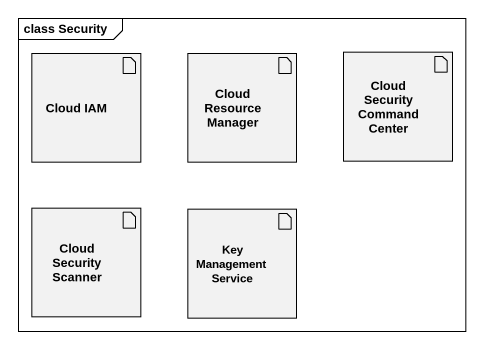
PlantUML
@startuml
mainframe class Security
artifact "Cloud IAM" as Cloud_IAM
artifact "Cloud Resource Manager" as Cloud_Resource_Manager
artifact "Cloud Security Command Center" as Cloud_Security_Command
artifact "Cloud Security Scanner" as Cloud_Security_Scanner
artifact "Key Management Service" as Key_Management_Service
@enduml
